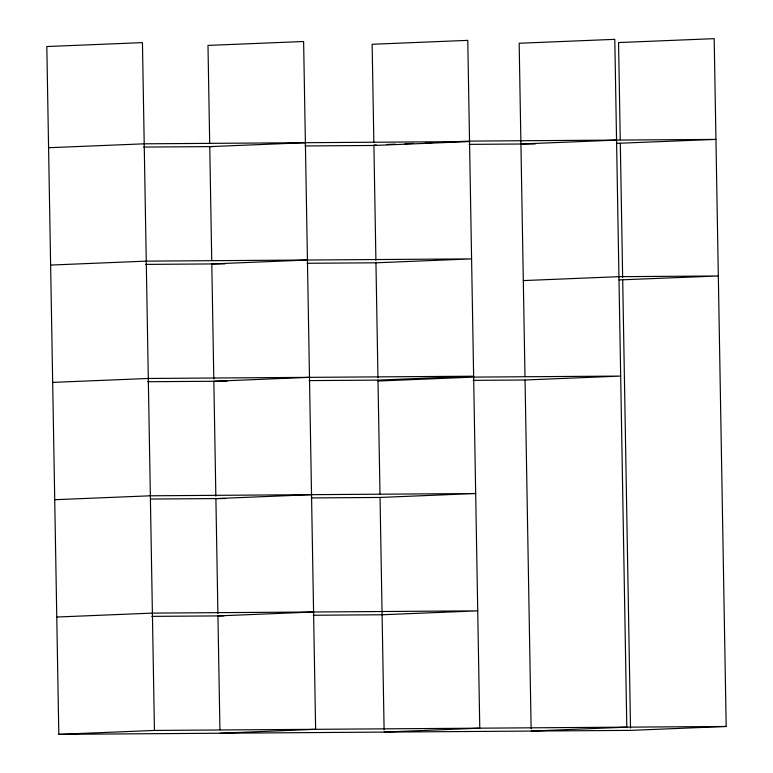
<?xml version="1.0" encoding="UTF-8"?>
<svg xmlns="http://www.w3.org/2000/svg" width="773" height="773" viewBox="0 0 773 773"><rect width="100%" height="100%" fill="white"/><g stroke="black" fill="none" stroke-linecap="round" stroke-linejoin="round"><path stroke-width="1.16" d="M48.573 147.73L144.203 143.817L469.54 141.565L373.9 145.479L305.103 145.952M305.383 142.705L209.754 146.619L211.734 260.346M376.287 144.928L373.9 145.024L375.91 260.404M387.041 144.493L395.409 144.145M404.975 143.759L413.342 143.411M425.295 142.928L432.474 142.628M443.229 142.193L469.53 141.111L715.943 139.401L616.719 143.343M520.925 144.01L616.554 140.097M50.622 265.062L146.252 261.139L471.578 258.887L375.949 262.801L307.152 263.274M307.432 260.028L211.802 263.941L213.802 378.867M523.311 280.589L618.941 276.676L718.33 275.98L619.105 279.923M52.67 382.384L148.3 378.47L473.627 376.209L377.997 380.123L309.2 380.596M309.48 377.35L213.85 381.263L215.851 496.189M378.016 381.021L473.646 377.108L620.68 376.084L525.051 379.997L473.221 380.355M54.719 499.706L150.349 495.793L475.675 493.532L380.045 497.445L311.248 497.928M311.529 494.672L215.899 498.585L217.899 613.511M56.767 617.028L152.397 613.115L477.724 610.854L382.094 614.767L313.297 615.25M313.577 611.994L217.947 615.907L219.928 729.644M154.445 730.437L142.445 42.621L46.815 46.535L58.816 734.35L154.445 730.437L726.185 726.465L714.184 38.65L618.555 42.563L620.246 139.72M219.996 733.229L315.626 729.316L303.615 41.5L207.985 45.414L209.686 143.005M384.142 732.089L479.772 728.176L467.771 40.36L372.142 44.274L373.852 142.628M531.177 731.074L626.806 727.161L614.796 39.336L519.166 43.259L524.983 376.403M726.185 726.465L630.555 730.379L58.816 734.35M469.105 144.367L535.293 143.913M143.594 147.073L213.377 146.59M145.643 264.395L225.078 263.844M147.691 381.717L227.127 381.166M150.948 499.039L225.552 498.517M151.788 616.371L223.977 615.868M620.313 143.324L622.652 277.497M622.7 279.894L630.517 727.973M525.051 379.997L531.128 728.659M375.949 262.801L377.958 377.726M377.997 380.123L379.987 493.841M380.045 497.445L384.104 729.702"/></g></svg>
